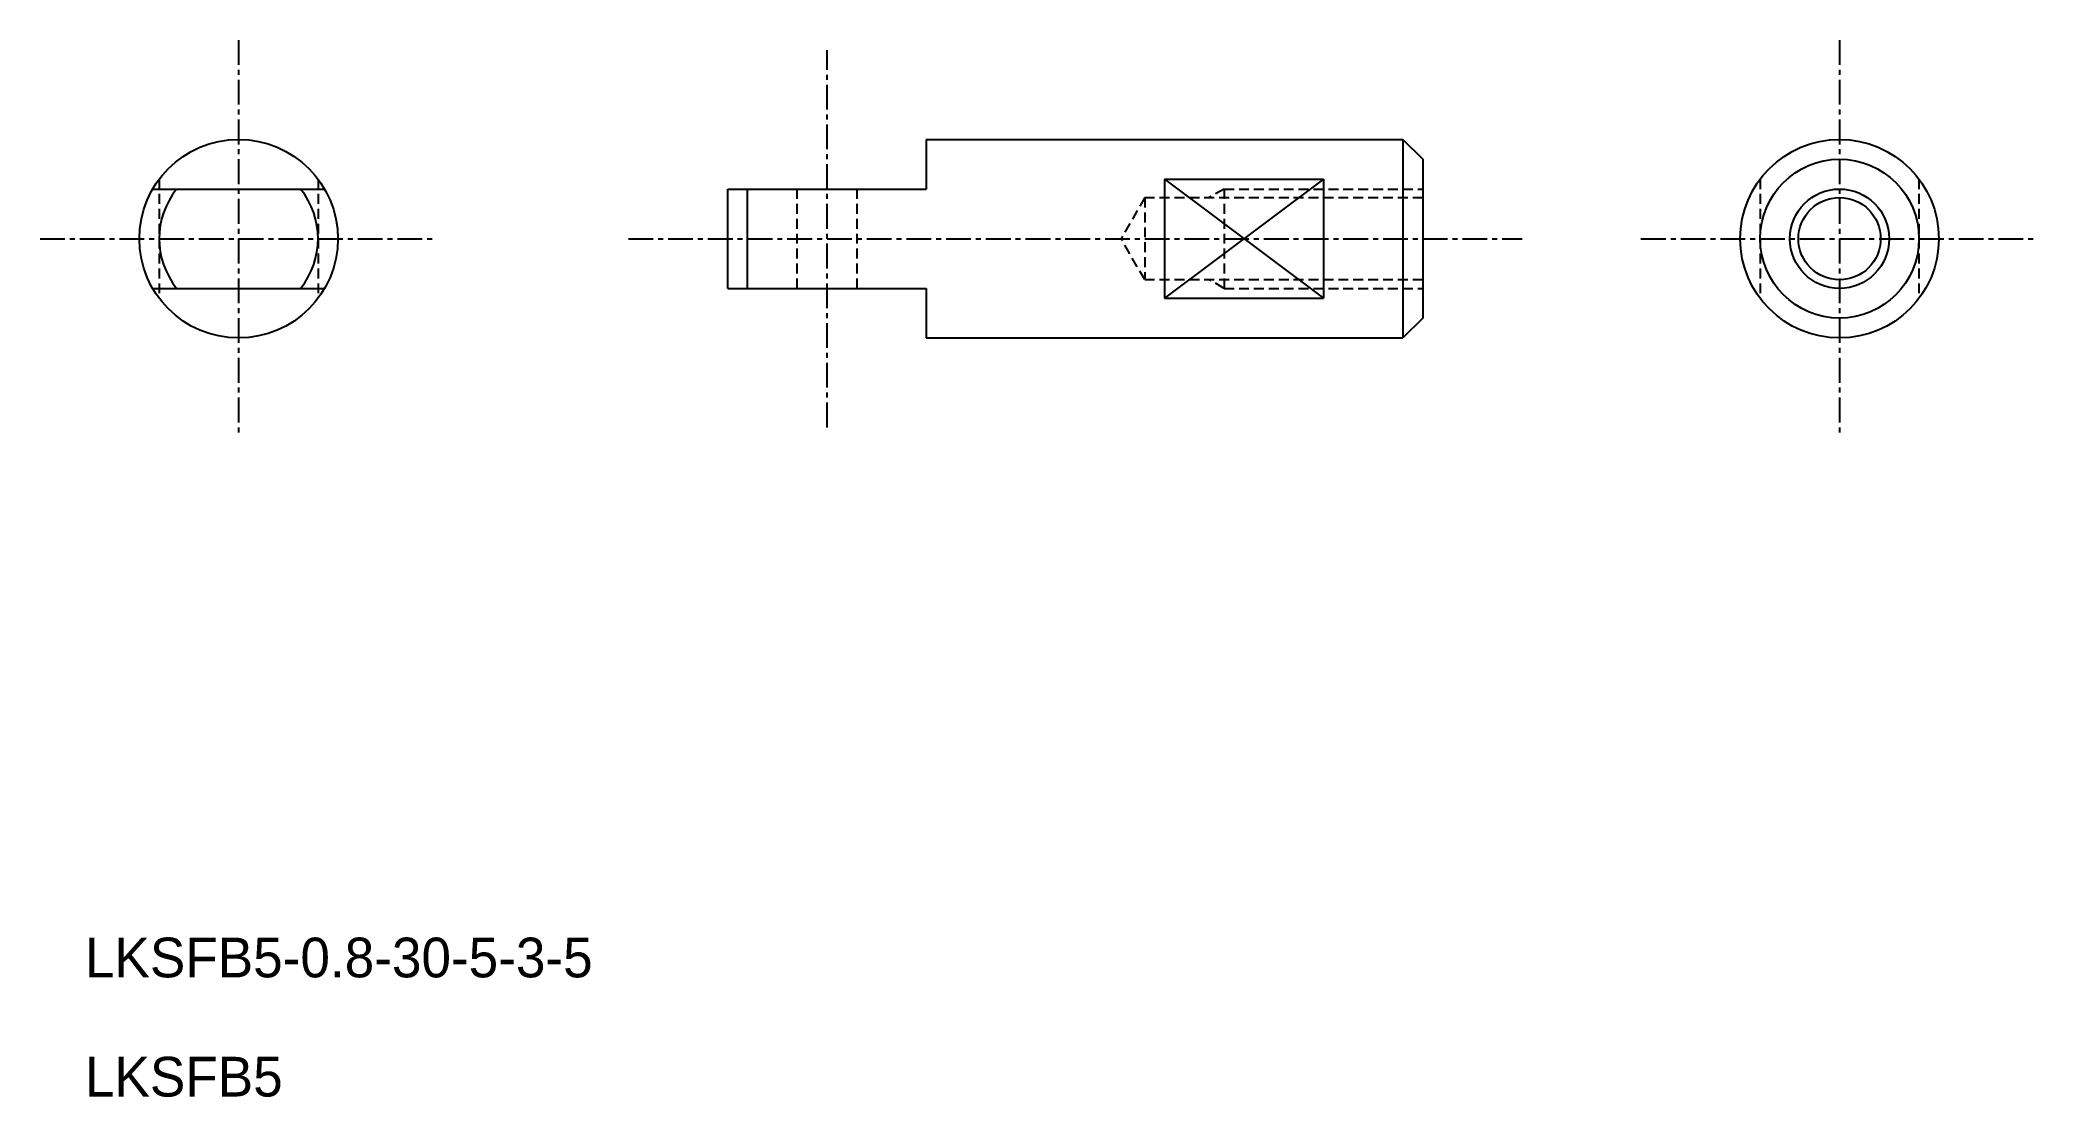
# Model space of a CAD drawing. Extents: x 248 to 349, y -19 to 34.
import ezdxf

# ---------------------------------------------------------------- set-up
doc = ezdxf.new("R2010")
doc.units = 0
doc.linetypes.add('CENTER', pattern=[2, 1.25, -0.25, 0.25, -0.25])
doc.linetypes.add('DASHED', pattern=[0.75, 0.5, -0.25])
doc.layers.get('0').update_dxf_attribs({"linetype": 'CONTINUOUS'})
doc.layers.add('CENTER', color=1, linetype='CENTER')

msp = doc.modelspace()

# ---------------------------------------------------------------- linework, layer by layer
at = {"color": 7, "linetype": 'CONTINUOUS'}
for p, q in [((292.65, 29.16), (316.65, 29.16)), ((292.65, 29.16), (292.65, 26.66)), ((316.65, 29.16), (316.65, 19.16)), ((316.65, 29.16), (317.65, 28.16)), ((317.65, 28.16), (317.65, 20.16)), ((253.69, 26.66), (262.35, 26.66)), ((282.65, 26.66), (292.65, 26.66)), ((282.65, 21.66), (282.65, 26.66)), ((283.65, 21.66), (283.65, 26.66)), ((304.65, 27.16), (312.65, 27.16)), ((304.65, 27.16), (312.65, 21.16)), ((312.65, 27.16), (304.65, 21.16)), ((304.65, 27.16), (304.65, 21.16)), ((312.65, 27.16), (312.65, 21.16)), ((253.69, 21.66), (262.35, 21.66)), ((282.65, 21.66), (292.65, 21.66)), ((292.65, 21.66), (292.65, 19.16)), ((304.65, 21.16), (312.65, 21.16)), ((317.65, 20.16), (316.65, 19.16)), ((292.65, 19.16), (316.65, 19.16))]:
    msp.add_line(p, q, dxfattribs=at)
at = {"color": 3, "linetype": 'DASHED'}
for p, q in [((254.02, 27.16), (254.02, 21.16)), ((262.02, 27.16), (262.02, 21.16)), ((286.15, 21.66), (286.15, 26.66)), ((289.15, 26.66), (289.15, 21.66)), ((303.65, 26.23), (302.46, 24.16)), ((303.65, 26.23), (317.65, 26.23)), ((303.65, 26.23), (303.65, 22.1)), ((307.65, 26.66), (306.9, 26.23)), ((307.65, 26.66), (317.65, 26.66)), ((307.65, 26.66), (307.65, 21.66)), ((334.64, 27.16), (334.64, 21.16)), ((342.64, 27.16), (342.64, 21.16)), ((303.65, 22.1), (302.46, 24.16)), ((303.65, 22.1), (317.65, 22.1)), ((307.65, 21.66), (306.9, 22.1)), ((307.65, 21.66), (317.65, 21.66))]:
    msp.add_line(p, q, dxfattribs=at)
at = {"color": 7, "linetype": 'CONTINUOUS'}
for centre, radius in [((258.02, 24.16), 5), ((338.64, 24.16), 5), ((338.64, 24.16), 4), ((338.64, 24.16), 2.07)]:
    msp.add_circle(centre, radius, dxfattribs=at)
at = {"color": 3, "linetype": 'CONTINUOUS'}
msp.add_circle((338.64, 24.16), 2.5, dxfattribs=at)
at = {"color": 7, "linetype": 'CONTINUOUS'}
for start, end in [(141.3178, 218.6822), (321.3178, 38.6822)]:
    msp.add_arc((258.02, 24.16), 4, start, end, dxfattribs=at)
at = {"layer": 'CENTER', "color": 1, "linetype": 'CENTER'}
for p, q in [((258.02, 34.16), (258.02, 14.16)), ((287.65, 14.66), (287.65, 33.66)), ((338.64, 34.16), (338.64, 14.16)), ((248.02, 24.16), (268.02, 24.16)), ((277.65, 24.16), (322.65, 24.16)), ((328.64, 24.16), (348.64, 24.16))]:
    msp.add_line(p, q, dxfattribs=at)

# ---------------------------------------------------------------- texts
at = {"color": 7, "linetype": 'CONTINUOUS'}
for s, p in [('LKSFB5-0.8-30-5-3-5', (250.28, -13.03)), ('LKSFB5', (250.28, -19.03))]:
    msp.add_text(s, height=2, dxfattribs=at).set_placement(p)

doc.saveas('drawing.dxf')
